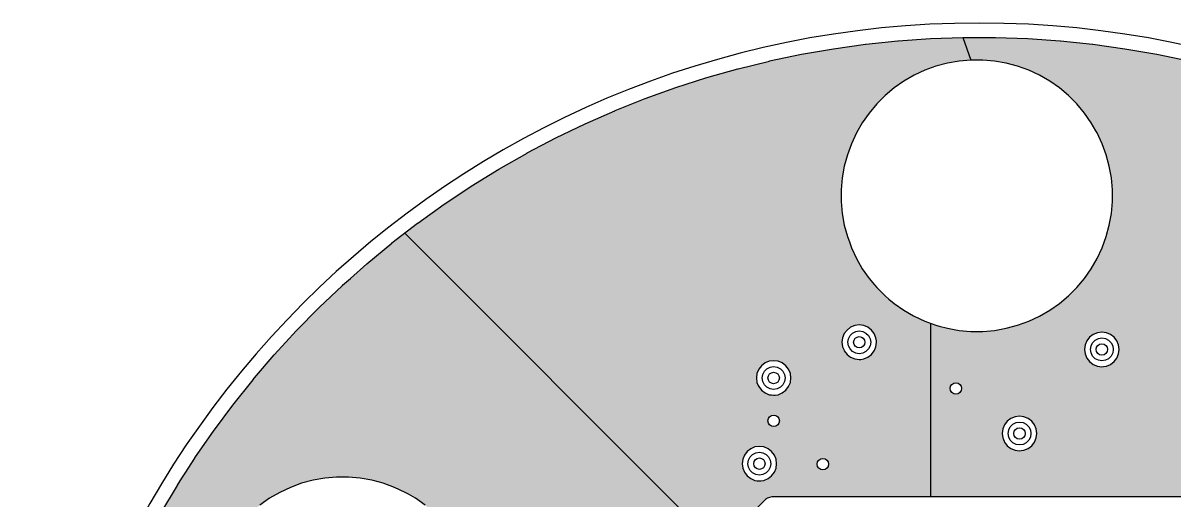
# Model space of a CAD drawing. Header units: millimetres. Extents: x -3894 to -3474, y -291 to 6.
# Drawn here: x -3583.56 to -3543.2, y -69.47 to -52.74 of the extents above; entities that cross this region are included whole.
import ezdxf

# ---------------------------------------------------------------- set-up
doc = ezdxf.new("R2010")
doc.units = ezdxf.units.MM
doc.layers.add('BLACK', color=7, linetype='Continuous')

msp = doc.modelspace()

# ---------------------------------------------------------------- hatches: boundary and pattern name
h = msp.add_hatch(color=256)
h.dxf.hatch_style = 1
h.paths.add_polyline_path([(-3554.679, -60.213), (-3554.786, -59.812), (-3554.859, -59.404), (-3554.859, -59.404), (-3554.895, -58.991), (-3554.895, -58.576), (-3554.859, -58.163), (-3554.859, -58.163), (-3554.786, -57.754), (-3554.679, -57.353), (-3554.537, -56.964), (-3554.362, -56.588), (-3554.155, -56.228), (-3553.917, -55.889), (-3553.65, -55.571), (-3553.357, -55.277), (-3553.039, -55.011), (-3552.699, -54.773), (-3552.34, -54.565), (-3551.964, -54.39), (-3551.574, -54.248), (-3551.173, -54.141), (-3550.765, -54.069), (-3550.765, -54.069), (-3550.352, -54.033), (-3550.628, -53.245), (-3550.633, -53.245), (-3551.767, -53.284), (-3551.771, -53.284), (-3552.903, -53.362), (-3552.908, -53.363), (-3554.037, -53.48), (-3554.041, -53.481), (-3555.165, -53.637), (-3555.169, -53.638), (-3556.287, -53.832), (-3556.291, -53.833), (-3557.402, -54.067), (-3557.406, -54.068), (-3558.508, -54.339), (-3558.512, -54.34), (-3559.604, -54.65), (-3559.608, -54.651), (-3560.689, -54.998), (-3560.693, -54.999), (-3561.761, -55.383), (-3561.765, -55.385), (-3562.819, -55.806), (-3562.823, -55.807), (-3563.862, -56.264), (-3563.865, -56.266), (-3564.888, -56.758), (-3564.892, -56.76), (-3565.897, -57.288), (-3565.9, -57.29), (-3566.887, -57.852), (-3566.89, -57.854), (-3567.856, -58.449), (-3567.86, -58.451), (-3568.047, -58.576), (-3568.805, -59.08), (-3568.808, -59.082), (-3569.731, -59.743), (-3569.735, -59.746), (-3570.184, -60.092), (-3559.205, -71.071), (-3557.548, -69.414), (-3557.516, -69.396), (-3557.485, -69.378), (-3557.445, -69.355), (-3557.411, -69.346), (-3557.331, -69.324), (-3551.769, -69.324), (-3551.769, -63.247), (-3551.964, -63.176), (-3552.34, -63.001), (-3552.362, -62.988), (-3552.699, -62.794), (-3553.039, -62.556), (-3553.225, -62.4), (-3553.357, -62.289), (-3553.65, -61.996), (-3553.724, -61.908), (-3553.917, -61.678), (-3554.155, -61.338), (-3554.362, -60.979), (-3554.537, -60.603), (-3554.597, -60.437)])
h.paths.add_polyline_path([(-3557.564, -64.64), (-3557.418, -64.58), (-3557.418, -64.58), (-3557.261, -64.559), (-3557.105, -64.58), (-3557.105, -64.58), (-3556.959, -64.64), (-3556.833, -64.737), (-3556.737, -64.862), (-3556.676, -65.008), (-3556.656, -65.165), (-3556.676, -65.322), (-3556.737, -65.468), (-3556.833, -65.593), (-3556.959, -65.689), (-3557.105, -65.75), (-3557.209, -65.764), (-3557.261, -65.771), (-3557.34, -65.76), (-3557.418, -65.75), (-3557.564, -65.689), (-3557.69, -65.593), (-3557.786, -65.468), (-3557.804, -65.424), (-3557.846, -65.322), (-3557.846, -65.322), (-3557.867, -65.165), (-3557.846, -65.008), (-3557.846, -65.008), (-3557.786, -64.862), (-3557.69, -64.737)], flags=16)
h.paths.add_polyline_path([(-3557.497, -64.841), (-3557.385, -64.785), (-3557.261, -64.765), (-3557.138, -64.785), (-3557.026, -64.841), (-3556.938, -64.93), (-3556.881, -65.041), (-3556.861, -65.165), (-3556.881, -65.289), (-3556.938, -65.4), (-3557.026, -65.489), (-3557.138, -65.545), (-3557.261, -65.565), (-3557.385, -65.545), (-3557.497, -65.489), (-3557.585, -65.4), (-3557.642, -65.289), (-3557.661, -65.165), (-3557.642, -65.041), (-3557.585, -64.93)], flags=0)
h.paths.add_polyline_path([(-3557.061, -65.165, -1), (-3557.461, -65.165, -1)], flags=0)
h.paths.add_polyline_path([(-3554.786, -63.612), (-3554.69, -63.487), (-3554.564, -63.39), (-3554.418, -63.33), (-3554.418, -63.33), (-3554.261, -63.309), (-3554.105, -63.33), (-3554.105, -63.33), (-3553.959, -63.39), (-3553.833, -63.487), (-3553.737, -63.612), (-3553.676, -63.758), (-3553.663, -63.862), (-3553.656, -63.915), (-3553.676, -64.072), (-3553.715, -64.165), (-3553.737, -64.218), (-3553.833, -64.343), (-3553.959, -64.439), (-3554.105, -64.5), (-3554.209, -64.514), (-3554.261, -64.521), (-3554.34, -64.51), (-3554.418, -64.5), (-3554.564, -64.439), (-3554.69, -64.343), (-3554.786, -64.218), (-3554.808, -64.165), (-3554.846, -64.072), (-3554.846, -64.072), (-3554.867, -63.915), (-3554.846, -63.758), (-3554.846, -63.758)], flags=16)
h.paths.add_polyline_path([(-3554.585, -63.68), (-3554.497, -63.591), (-3554.385, -63.535), (-3554.261, -63.515), (-3554.138, -63.535), (-3554.026, -63.591), (-3553.938, -63.68), (-3553.881, -63.791), (-3553.861, -63.915), (-3553.881, -64.039), (-3553.938, -64.15), (-3554.026, -64.239), (-3554.138, -64.295), (-3554.261, -64.315), (-3554.385, -64.295), (-3554.497, -64.239), (-3554.585, -64.15), (-3554.642, -64.039), (-3554.661, -63.915), (-3554.642, -63.791)], flags=0)
h.paths.add_polyline_path([(-3557.061, -66.665, -1), (-3557.461, -66.665, -1)], flags=16)
h.paths.add_polyline_path([(-3554.061, -63.915, -1), (-3554.461, -63.915, -1)], flags=0)
h.paths.add_polyline_path([(-3557.918, -67.58), (-3557.761, -67.559), (-3557.605, -67.58), (-3557.605, -67.58), (-3557.478, -67.632), (-3557.459, -67.64), (-3557.333, -67.737), (-3557.237, -67.862), (-3557.176, -68.008), (-3557.156, -68.165), (-3557.176, -68.322), (-3557.237, -68.468), (-3557.333, -68.593), (-3557.459, -68.689), (-3557.605, -68.75), (-3557.709, -68.764), (-3557.761, -68.771), (-3557.84, -68.76), (-3557.918, -68.75), (-3558.064, -68.689), (-3558.19, -68.593), (-3558.286, -68.468), (-3558.346, -68.322), (-3558.346, -68.322), (-3558.367, -68.165), (-3558.346, -68.008), (-3558.346, -68.008), (-3558.286, -67.862), (-3558.19, -67.737), (-3558.064, -67.64), (-3557.918, -67.58)], flags=16)
h.paths.add_polyline_path([(-3557.885, -67.785), (-3557.761, -67.765), (-3557.638, -67.785), (-3557.526, -67.841), (-3557.438, -67.93), (-3557.381, -68.041), (-3557.361, -68.165), (-3557.381, -68.289), (-3557.438, -68.4), (-3557.526, -68.489), (-3557.638, -68.545), (-3557.761, -68.565), (-3557.885, -68.545), (-3557.997, -68.489), (-3558.085, -68.4), (-3558.142, -68.289), (-3558.161, -68.165), (-3558.142, -68.041), (-3558.085, -67.93), (-3557.997, -67.841)], flags=0)
h.paths.add_polyline_path([(-3557.561, -68.165, -1), (-3557.961, -68.165, -1)], flags=0)
h.paths.add_polyline_path([(-3555.336, -68.183, -1), (-3555.736, -68.183, -1)], flags=16)
h = msp.add_hatch(color=256)
h.dxf.hatch_style = 1
h.paths.add_polyline_path([(-3534.728, -57.024), (-3535.23, -56.76), (-3535.234, -56.758), (-3536.256, -56.266), (-3536.26, -56.264), (-3536.522, -56.149), (-3537.299, -55.807), (-3537.303, -55.806), (-3538.357, -55.385), (-3538.361, -55.383), (-3538.656, -55.277), (-3539.429, -54.999), (-3539.433, -54.998), (-3540.514, -54.651), (-3540.518, -54.65), (-3540.853, -54.555), (-3541.61, -54.34), (-3541.614, -54.339), (-3542.644, -54.085), (-3542.716, -54.068), (-3542.72, -54.067), (-3543.831, -53.833), (-3543.835, -53.832), (-3544.953, -53.638), (-3544.957, -53.637), (-3546.081, -53.481), (-3546.085, -53.48), (-3547.214, -53.363), (-3547.218, -53.362), (-3548.351, -53.284), (-3548.355, -53.284), (-3549.489, -53.245), (-3549.493, -53.245), (-3550.628, -53.245), (-3550.352, -54.033), (-3550.352, -54.033), (-3549.937, -54.033), (-3549.937, -54.033), (-3549.524, -54.069), (-3549.115, -54.141), (-3549.115, -54.141), (-3549.115, -54.141), (-3549.115, -54.141), (-3549.115, -54.141), (-3548.714, -54.248), (-3548.325, -54.39), (-3547.949, -54.565), (-3547.802, -54.65), (-3547.589, -54.773), (-3547.25, -55.011), (-3546.932, -55.277), (-3546.638, -55.571), (-3546.372, -55.889), (-3546.134, -56.228), (-3545.973, -56.507), (-3545.926, -56.588), (-3545.751, -56.964), (-3545.609, -57.353), (-3545.502, -57.754), (-3545.43, -58.163), (-3545.394, -58.576), (-3545.394, -58.991), (-3545.43, -59.404), (-3545.502, -59.812), (-3545.609, -60.213), (-3545.751, -60.603), (-3545.926, -60.979), (-3546.134, -61.338), (-3546.372, -61.678), (-3546.638, -61.996), (-3546.932, -62.289), (-3547.25, -62.556), (-3547.589, -62.794), (-3547.949, -63.001), (-3548.325, -63.176), (-3548.714, -63.318), (-3549.115, -63.426), (-3549.524, -63.498), (-3549.937, -63.534), (-3550.352, -63.534), (-3550.352, -63.534), (-3550.765, -63.498), (-3551.173, -63.426), (-3551.465, -63.347), (-3551.574, -63.318), (-3551.769, -63.247), (-3551.769, -69.324), (-3542.988, -69.324), (-3541.242, -69.324), (-3541.19, -69.338), (-3541.152, -69.349), (-3541.128, -69.355), (-3541.088, -69.378), (-3541.025, -69.414), (-3541.025, -69.414), (-3540.84, -69.6), (-3540.791, -69.63), (-3540.721, -69.632), (-3540.661, -69.597), (-3540.63, -69.534), (-3540.637, -69.465), (-3540.696, -69.322), (-3540.717, -69.165), (-3540.696, -69.008), (-3540.696, -69.008), (-3540.636, -68.862), (-3540.54, -68.737), (-3540.414, -68.64), (-3540.268, -68.58), (-3540.268, -68.58), (-3540.111, -68.559), (-3540.033, -68.57)])
h.paths.add_polyline_path([(-3545.333, -63.737), (-3545.237, -63.862), (-3545.176, -64.008), (-3545.156, -64.165), (-3545.176, -64.322), (-3545.237, -64.468), (-3545.333, -64.593), (-3545.459, -64.689), (-3545.605, -64.75), (-3545.709, -64.764), (-3545.761, -64.771), (-3545.84, -64.76), (-3545.918, -64.75), (-3546.064, -64.689), (-3546.19, -64.593), (-3546.286, -64.468), (-3546.346, -64.322), (-3546.346, -64.322), (-3546.367, -64.165), (-3546.346, -64.008), (-3546.346, -64.008), (-3546.286, -63.862), (-3546.19, -63.737), (-3546.064, -63.64), (-3545.918, -63.58), (-3545.918, -63.58), (-3545.761, -63.559), (-3545.605, -63.58), (-3545.605, -63.58), (-3545.459, -63.64)], flags=16)
h.paths.add_polyline_path([(-3545.526, -63.841), (-3545.438, -63.93), (-3545.381, -64.041), (-3545.361, -64.165), (-3545.381, -64.289), (-3545.438, -64.4), (-3545.526, -64.489), (-3545.638, -64.545), (-3545.761, -64.565), (-3545.885, -64.545), (-3545.997, -64.489), (-3546.085, -64.4), (-3546.142, -64.289), (-3546.161, -64.165), (-3546.142, -64.041), (-3546.085, -63.93), (-3545.997, -63.841), (-3545.885, -63.785), (-3545.761, -63.765), (-3545.638, -63.785)], flags=0)
h.paths.add_polyline_path([(-3545.561, -64.165, -1), (-3545.961, -64.165, -1)], flags=0)
h.paths.add_polyline_path([(-3548.218, -66.68), (-3548.122, -66.805), (-3548.061, -66.951), (-3548.041, -67.108), (-3548.061, -67.265), (-3548.122, -67.411), (-3548.218, -67.536), (-3548.344, -67.632), (-3548.49, -67.693), (-3548.594, -67.707), (-3548.646, -67.714), (-3548.725, -67.703), (-3548.803, -67.693), (-3548.949, -67.632), (-3549.075, -67.536), (-3549.171, -67.411), (-3549.222, -67.287), (-3549.231, -67.265), (-3549.231, -67.265), (-3549.252, -67.108), (-3549.231, -66.951), (-3549.231, -66.951), (-3549.171, -66.805), (-3549.075, -66.68), (-3548.949, -66.583), (-3548.803, -66.523), (-3548.803, -66.523), (-3548.646, -66.502), (-3548.49, -66.523), (-3548.49, -66.523), (-3548.344, -66.583)], flags=16)
h.paths.add_polyline_path([(-3548.411, -66.784), (-3548.323, -66.873), (-3548.266, -66.984), (-3548.246, -67.108), (-3548.266, -67.232), (-3548.323, -67.343), (-3548.411, -67.432), (-3548.523, -67.488), (-3548.646, -67.508), (-3548.77, -67.488), (-3548.882, -67.432), (-3548.97, -67.343), (-3549.027, -67.232), (-3549.046, -67.108), (-3549.027, -66.984), (-3548.97, -66.873), (-3548.882, -66.784), (-3548.77, -66.728), (-3548.646, -66.708), (-3548.523, -66.728)], flags=0)
h.paths.add_polyline_path([(-3548.446, -67.108, -1), (-3548.846, -67.108, -1)], flags=0)
h.paths.add_polyline_path([(-3550.676, -65.53, -1), (-3551.076, -65.53, -1)], flags=16)
h = msp.add_hatch(color=256)
h.dxf.hatch_style = 1
h.paths.add_polyline_path([(-3570.184, -60.092), (-3570.634, -60.438), (-3570.637, -60.441), (-3571.512, -61.163), (-3571.516, -61.166), (-3572.093, -61.678), (-3572.365, -61.919), (-3572.368, -61.922), (-3573.191, -62.703), (-3573.194, -62.706), (-3573.99, -63.516), (-3573.993, -63.519), (-3574.356, -63.915), (-3574.76, -64.355), (-3574.763, -64.358), (-3575.453, -65.165), (-3575.501, -65.221), (-3575.503, -65.224), (-3576.211, -66.111), (-3576.214, -66.114), (-3576.89, -67.026), (-3576.893, -67.029), (-3576.947, -67.108), (-3577.537, -67.963), (-3577.54, -67.967), (-3577.667, -68.165), (-3577.861, -68.468), (-3577.993, -68.674), (-3578.152, -68.922), (-3578.154, -68.926), (-3578.733, -69.902), (-3578.735, -69.906), (-3579.28, -70.902), (-3579.281, -70.905), (-3579.792, -71.919), (-3579.793, -71.923), (-3580.23, -72.872), (-3580.268, -72.954), (-3580.27, -72.958), (-3580.363, -73.181), (-3580.709, -74.005), (-3580.71, -74.009), (-3581.113, -75.07), (-3581.114, -75.074), (-3581.41, -75.943), (-3581.48, -76.148), (-3581.481, -76.152), (-3575.264, -77.161), (-3575.484, -76.976), (-3575.582, -76.894), (-3575.875, -76.601), (-3575.965, -76.494), (-3576.142, -76.283), (-3576.38, -75.943), (-3576.5, -75.734), (-3576.587, -75.584), (-3576.762, -75.208), (-3576.811, -75.074), (-3576.904, -74.818), (-3576.904, -74.818), (-3577.011, -74.417), (-3577.084, -74.009), (-3577.084, -74.009), (-3577.12, -73.596), (-3577.12, -73.181), (-3577.084, -72.768), (-3577.084, -72.768), (-3577.011, -72.359), (-3576.904, -71.958), (-3576.762, -71.569), (-3576.587, -71.193), (-3576.38, -70.833), (-3576.142, -70.494), (-3575.875, -70.176), (-3575.582, -69.882), (-3575.264, -69.616), (-3574.924, -69.378), (-3574.565, -69.17), (-3574.189, -68.995), (-3573.799, -68.853), (-3573.398, -68.746), (-3572.99, -68.674), (-3572.99, -68.674), (-3572.577, -68.638), (-3572.577, -68.638), (-3572.162, -68.638), (-3572.162, -68.638), (-3571.749, -68.674), (-3571.34, -68.746), (-3571.34, -68.746), (-3571.34, -68.746), (-3571.298, -68.757), (-3570.939, -68.853), (-3570.55, -68.995), (-3570.174, -69.17), (-3570.059, -69.237), (-3569.814, -69.378), (-3569.475, -69.616), (-3569.3, -69.762), (-3569.157, -69.882), (-3568.863, -70.176), (-3568.786, -70.268), (-3568.597, -70.494), (-3568.359, -70.833), (-3568.181, -71.142), (-3568.151, -71.193), (-3567.976, -71.569), (-3567.834, -71.958), (-3567.811, -72.044), (-3567.727, -72.359), (-3567.675, -72.651), (-3567.662, -72.726), (-3567.655, -72.768), (-3567.619, -73.181), (-3567.619, -73.596), (-3567.655, -74.009), (-3567.727, -74.417), (-3566.622, -74.245), (-3566.61, -74.187), (-3566.566, -74.12), (-3566.5, -74.076), (-3566.441, -74.064), (-3566.441, -74.064), (-3565.402, -74.064), (-3565.402, -74.064), (-3565.343, -74.076), (-3565.277, -74.12), (-3565.246, -74.167), (-3565.193, -74.212), (-3565.123, -74.221), (-3565.06, -74.191), (-3565.052, -74.184), (-3565.052, -74.184), (-3564.902, -74.105), (-3564.736, -74.064), (-3564.566, -74.064), (-3564.401, -74.105), (-3564.251, -74.184), (-3564.123, -74.297), (-3564.118, -74.304), (-3564.101, -74.324), (-3564.038, -74.356), (-3563.969, -74.348), (-3563.914, -74.304), (-3563.91, -74.297), (-3563.782, -74.184), (-3563.632, -74.105), (-3563.466, -74.064), (-3563.296, -74.064), (-3563.131, -74.105), (-3562.981, -74.184), (-3562.853, -74.297), (-3562.848, -74.304), (-3562.831, -74.324), (-3562.768, -74.356), (-3562.699, -74.348), (-3562.644, -74.304), (-3562.64, -74.297), (-3562.512, -74.184), (-3562.362, -74.105), (-3562.196, -74.064), (-3562.082, -74.064), (-3562.041, -74.057), (-3561.984, -74.017), (-3561.959, -73.952), (-3561.972, -73.883), (-3562.001, -73.818), (-3562.019, -73.728), (-3562.017, -73.703), (-3562.017, -73.703), (-3562.006, -73.634), (-3561.973, -73.549), (-3561.957, -73.529), (-3561.911, -73.477), (-3561.835, -73.423), (-3561.77, -73.4), (-3561.77, -73.4), (-3561.723, -73.39), (-3561.616, -73.379), (-3561.412, -73.379), (-3561.392, -73.378), (-3561.329, -73.347), (-3561.292, -73.288), (-3561.261, -73.171), (-3561.202, -73.068), (-3559.205, -71.071)])

# ---------------------------------------------------------------- linework, layer by layer
for p, q in [((-3550.628, -53.245), (-3550.352, -54.033)), ((-3570.184, -60.092), (-3559.205, -71.071)), ((-3551.769, -63.247), (-3551.769, -69.324))]:
    msp.add_line(p, q)
at = {"layer": 'BLACK', "linetype": 'Continuous'}
for p, q in [((-3551.767, -53.284), (-3550.633, -53.245)), ((-3550.633, -53.245), (-3550.628, -53.245)), ((-3550.628, -53.245), (-3549.493, -53.245)), ((-3549.493, -53.245), (-3549.489, -53.245)), ((-3549.489, -53.245), (-3548.355, -53.284)), ((-3556.287, -53.832), (-3555.169, -53.638)), ((-3555.169, -53.638), (-3555.165, -53.637)), ((-3555.165, -53.637), (-3554.041, -53.481)), ((-3554.041, -53.481), (-3554.037, -53.48)), ((-3554.037, -53.48), (-3552.908, -53.363)), ((-3552.908, -53.363), (-3552.903, -53.362)), ((-3552.903, -53.362), (-3551.771, -53.284)), ((-3551.771, -53.284), (-3551.767, -53.284)), ((-3548.355, -53.284), (-3548.351, -53.284)), ((-3548.351, -53.284), (-3547.218, -53.362)), ((-3547.218, -53.362), (-3547.214, -53.363)), ((-3547.214, -53.363), (-3546.085, -53.48)), ((-3546.085, -53.48), (-3546.081, -53.481)), ((-3546.081, -53.481), (-3544.957, -53.637)), ((-3544.957, -53.637), (-3544.953, -53.638)), ((-3544.953, -53.638), (-3543.835, -53.832)), ((-3558.508, -54.339), (-3557.406, -54.068)), ((-3557.406, -54.068), (-3557.402, -54.067)), ((-3557.402, -54.067), (-3556.291, -53.833)), ((-3556.291, -53.833), (-3556.287, -53.832)), ((-3550.765, -54.069), (-3551.173, -54.141)), ((-3550.352, -54.033), (-3550.765, -54.069)), ((-3550.765, -54.069), (-3550.765, -54.069)), ((-3549.937, -54.033), (-3550.352, -54.033)), ((-3550.352, -54.033), (-3550.352, -54.033)), ((-3549.524, -54.069), (-3549.937, -54.033)), ((-3549.937, -54.033), (-3549.937, -54.033)), ((-3549.115, -54.141), (-3549.524, -54.069)), ((-3543.835, -53.832), (-3543.831, -53.833)), ((-3543.831, -53.833), (-3542.72, -54.067)), ((-3559.604, -54.65), (-3558.512, -54.34)), ((-3558.512, -54.34), (-3558.508, -54.339)), ((-3551.964, -54.39), (-3552.34, -54.565)), ((-3551.574, -54.248), (-3551.964, -54.39)), ((-3551.173, -54.141), (-3551.574, -54.248)), ((-3551.173, -54.141), (-3551.173, -54.141)), ((-3548.714, -54.248), (-3549.115, -54.141)), ((-3549.115, -54.141), (-3549.115, -54.141)), ((-3549.115, -54.141), (-3549.115, -54.141)), ((-3549.115, -54.141), (-3549.115, -54.141)), ((-3549.115, -54.141), (-3549.115, -54.141)), ((-3548.325, -54.39), (-3548.714, -54.248)), ((-3548.714, -54.248), (-3548.714, -54.248)), ((-3548.714, -54.248), (-3548.714, -54.248)), ((-3548.325, -54.39), (-3548.325, -54.39)), ((-3548.325, -54.39), (-3548.325, -54.39)), ((-3547.949, -54.565), (-3548.325, -54.39)), ((-3560.689, -54.998), (-3559.608, -54.651)), ((-3559.608, -54.651), (-3559.604, -54.65)), ((-3552.699, -54.773), (-3553.039, -55.011)), ((-3552.34, -54.565), (-3552.699, -54.773)), ((-3552.699, -54.773), (-3552.699, -54.773)), ((-3552.34, -54.565), (-3552.34, -54.565)), ((-3547.802, -54.65), (-3547.949, -54.565)), ((-3547.949, -54.565), (-3547.949, -54.565)), ((-3547.589, -54.773), (-3547.802, -54.65)), ((-3547.25, -55.011), (-3547.589, -54.773)), ((-3547.589, -54.773), (-3547.589, -54.773)), ((-3547.589, -54.773), (-3547.589, -54.773)), ((-3561.761, -55.383), (-3560.693, -54.999)), ((-3560.693, -54.999), (-3560.689, -54.998)), ((-3553.357, -55.277), (-3553.65, -55.571)), ((-3553.039, -55.011), (-3553.357, -55.277)), ((-3546.932, -55.277), (-3547.25, -55.011)), ((-3546.638, -55.571), (-3546.932, -55.277)), ((-3562.819, -55.806), (-3561.765, -55.385)), ((-3561.765, -55.385), (-3561.761, -55.383)), ((-3553.65, -55.571), (-3553.917, -55.889)), ((-3546.372, -55.889), (-3546.638, -55.571)), ((-3563.862, -56.264), (-3562.823, -55.807)), ((-3562.823, -55.807), (-3562.819, -55.806)), ((-3553.917, -55.889), (-3554.155, -56.228)), ((-3546.134, -56.228), (-3546.372, -55.889)), ((-3564.888, -56.758), (-3563.865, -56.266)), ((-3563.865, -56.266), (-3563.862, -56.264)), ((-3554.155, -56.228), (-3554.362, -56.588)), ((-3554.155, -56.228), (-3554.155, -56.228)), ((-3545.973, -56.507), (-3546.134, -56.228)), ((-3546.134, -56.228), (-3546.134, -56.228)), ((-3546.134, -56.228), (-3546.134, -56.228)), ((-3565.897, -57.288), (-3564.892, -56.76)), ((-3564.892, -56.76), (-3564.888, -56.758)), ((-3554.362, -56.588), (-3554.537, -56.964)), ((-3554.362, -56.588), (-3554.362, -56.588)), ((-3545.926, -56.588), (-3545.973, -56.507)), ((-3545.751, -56.964), (-3545.926, -56.588)), ((-3545.926, -56.588), (-3545.926, -56.588)), ((-3566.887, -57.852), (-3565.9, -57.29)), ((-3565.9, -57.29), (-3565.897, -57.288)), ((-3554.537, -56.964), (-3554.679, -57.353)), ((-3545.609, -57.353), (-3545.751, -56.964)), ((-3545.751, -56.964), (-3545.751, -56.964)), ((-3545.751, -56.964), (-3545.751, -56.964)), ((-3554.679, -57.353), (-3554.786, -57.754)), ((-3545.502, -57.754), (-3545.609, -57.353)), ((-3567.856, -58.449), (-3566.89, -57.854)), ((-3566.89, -57.854), (-3566.887, -57.852)), ((-3554.786, -57.754), (-3554.859, -58.163)), ((-3554.786, -57.754), (-3554.786, -57.754)), ((-3545.43, -58.163), (-3545.502, -57.754)), ((-3568.047, -58.576), (-3567.86, -58.451)), ((-3567.86, -58.451), (-3567.856, -58.449)), ((-3554.859, -58.163), (-3554.895, -58.576)), ((-3554.859, -58.163), (-3554.859, -58.163)), ((-3545.394, -58.576), (-3545.43, -58.163)), ((-3568.805, -59.08), (-3568.047, -58.576)), ((-3554.895, -58.576), (-3554.895, -58.991)), ((-3545.394, -58.991), (-3545.394, -58.576)), ((-3569.731, -59.743), (-3568.808, -59.082)), ((-3568.808, -59.082), (-3568.805, -59.08)), ((-3554.895, -58.991), (-3554.859, -59.404)), ((-3545.43, -59.404), (-3545.394, -58.991)), ((-3554.859, -59.404), (-3554.859, -59.404)), ((-3554.859, -59.404), (-3554.786, -59.812)), ((-3545.502, -59.812), (-3545.43, -59.404)), ((-3570.634, -60.438), (-3569.735, -59.746)), ((-3569.735, -59.746), (-3569.731, -59.743)), ((-3554.786, -59.812), (-3554.786, -59.812)), ((-3554.786, -59.812), (-3554.679, -60.213)), ((-3545.609, -60.213), (-3545.502, -59.812)), ((-3571.512, -61.163), (-3570.637, -60.441)), ((-3570.637, -60.441), (-3570.634, -60.438)), ((-3554.679, -60.213), (-3554.679, -60.213)), ((-3554.679, -60.213), (-3554.679, -60.213)), ((-3554.679, -60.213), (-3554.597, -60.437)), ((-3554.597, -60.437), (-3554.537, -60.603)), ((-3545.751, -60.603), (-3545.609, -60.213)), ((-3554.537, -60.603), (-3554.362, -60.979)), ((-3545.926, -60.979), (-3545.751, -60.603)), ((-3545.751, -60.603), (-3545.751, -60.603)), ((-3545.751, -60.603), (-3545.751, -60.603)), ((-3572.093, -61.678), (-3571.516, -61.166)), ((-3571.516, -61.166), (-3571.512, -61.163)), ((-3554.362, -60.979), (-3554.362, -60.979)), ((-3554.362, -60.979), (-3554.155, -61.338)), ((-3554.155, -61.338), (-3554.155, -61.338)), ((-3554.155, -61.338), (-3554.155, -61.338)), ((-3554.155, -61.338), (-3553.917, -61.678)), ((-3546.372, -61.678), (-3546.134, -61.338)), ((-3546.134, -61.338), (-3545.926, -60.979)), ((-3545.926, -60.979), (-3545.926, -60.979)), ((-3545.926, -60.979), (-3545.926, -60.979)), ((-3572.365, -61.919), (-3572.093, -61.678)), ((-3553.917, -61.678), (-3553.724, -61.908)), ((-3546.638, -61.996), (-3546.372, -61.678)), ((-3573.191, -62.703), (-3572.368, -61.922)), ((-3572.368, -61.922), (-3572.365, -61.919)), ((-3553.724, -61.908), (-3553.65, -61.996)), ((-3553.65, -61.996), (-3553.357, -62.289)), ((-3546.932, -62.289), (-3546.638, -61.996)), ((-3553.357, -62.289), (-3553.225, -62.4)), ((-3553.225, -62.4), (-3553.039, -62.556)), ((-3553.039, -62.556), (-3552.699, -62.794)), ((-3547.589, -62.794), (-3547.25, -62.556)), ((-3547.25, -62.556), (-3546.932, -62.289)), ((-3573.99, -63.516), (-3573.194, -62.706)), ((-3573.194, -62.706), (-3573.191, -62.703)), ((-3552.699, -62.794), (-3552.699, -62.794)), ((-3552.699, -62.794), (-3552.699, -62.794)), ((-3552.699, -62.794), (-3552.362, -62.988)), ((-3547.949, -63.001), (-3547.589, -62.794)), ((-3554.418, -63.33), (-3554.564, -63.39)), ((-3554.261, -63.309), (-3554.418, -63.33)), ((-3554.418, -63.33), (-3554.418, -63.33)), ((-3554.105, -63.33), (-3554.261, -63.309)), ((-3554.261, -63.309), (-3554.261, -63.309)), ((-3553.959, -63.39), (-3554.105, -63.33)), ((-3554.105, -63.33), (-3554.105, -63.33)), ((-3552.362, -62.988), (-3552.34, -63.001)), ((-3552.34, -63.001), (-3552.34, -63.001)), ((-3552.34, -63.001), (-3551.964, -63.176)), ((-3551.964, -63.176), (-3551.964, -63.176)), ((-3551.964, -63.176), (-3551.964, -63.176)), ((-3551.964, -63.176), (-3551.574, -63.318)), ((-3551.574, -63.318), (-3551.574, -63.318)), ((-3551.574, -63.318), (-3551.574, -63.318)), ((-3551.574, -63.318), (-3551.465, -63.347)), ((-3551.465, -63.347), (-3551.173, -63.426)), ((-3549.115, -63.426), (-3548.714, -63.318)), ((-3548.714, -63.318), (-3548.325, -63.176)), ((-3548.325, -63.176), (-3548.325, -63.176)), ((-3548.325, -63.176), (-3547.949, -63.001)), ((-3547.949, -63.001), (-3547.949, -63.001)), ((-3547.949, -63.001), (-3547.949, -63.001)), ((-3574.356, -63.915), (-3573.993, -63.519)), ((-3573.993, -63.519), (-3573.99, -63.516)), ((-3554.846, -63.758), (-3554.867, -63.915)), ((-3554.786, -63.612), (-3554.846, -63.758)), ((-3554.846, -63.758), (-3554.846, -63.758)), ((-3554.69, -63.487), (-3554.786, -63.612)), ((-3554.564, -63.39), (-3554.69, -63.487)), ((-3554.642, -63.791), (-3554.585, -63.68)), ((-3554.585, -63.68), (-3554.497, -63.591)), ((-3554.497, -63.591), (-3554.385, -63.535)), ((-3554.385, -63.535), (-3554.261, -63.515)), ((-3554.261, -63.515), (-3554.138, -63.535)), ((-3554.138, -63.535), (-3554.026, -63.591)), ((-3554.026, -63.591), (-3553.938, -63.68)), ((-3553.833, -63.487), (-3553.959, -63.39)), ((-3553.938, -63.68), (-3553.881, -63.791)), ((-3553.737, -63.612), (-3553.833, -63.487)), ((-3553.676, -63.758), (-3553.737, -63.612)), ((-3553.663, -63.862), (-3553.676, -63.758)), ((-3553.676, -63.758), (-3553.676, -63.758)), ((-3551.173, -63.426), (-3550.765, -63.498)), ((-3550.765, -63.498), (-3550.352, -63.534)), ((-3550.352, -63.534), (-3550.352, -63.534)), ((-3550.352, -63.534), (-3550.352, -63.534)), ((-3550.352, -63.534), (-3549.937, -63.534)), ((-3549.937, -63.534), (-3549.524, -63.498)), ((-3549.937, -63.534), (-3549.937, -63.534)), ((-3549.524, -63.498), (-3549.115, -63.426)), ((-3546.19, -63.737), (-3546.286, -63.862)), ((-3546.064, -63.64), (-3546.19, -63.737)), ((-3545.918, -63.58), (-3546.064, -63.64)), ((-3545.761, -63.559), (-3545.918, -63.58)), ((-3545.918, -63.58), (-3545.918, -63.58)), ((-3545.885, -63.785), (-3545.761, -63.765)), ((-3545.605, -63.58), (-3545.761, -63.559)), ((-3545.761, -63.559), (-3545.761, -63.559)), ((-3545.761, -63.765), (-3545.638, -63.785)), ((-3545.459, -63.64), (-3545.605, -63.58)), ((-3545.605, -63.58), (-3545.605, -63.58)), ((-3545.333, -63.737), (-3545.459, -63.64)), ((-3545.237, -63.862), (-3545.333, -63.737)), ((-3574.76, -64.355), (-3574.356, -63.915)), ((-3554.867, -63.915), (-3554.846, -64.072)), ((-3554.867, -63.915), (-3554.867, -63.915)), ((-3554.846, -64.072), (-3554.846, -64.072)), ((-3554.846, -64.072), (-3554.808, -64.165)), ((-3554.808, -64.165), (-3554.786, -64.218)), ((-3554.661, -63.915), (-3554.642, -63.791)), ((-3554.642, -64.039), (-3554.661, -63.915)), ((-3554.585, -64.15), (-3554.642, -64.039)), ((-3554.497, -64.239), (-3554.585, -64.15)), ((-3553.938, -64.15), (-3554.026, -64.239)), ((-3553.881, -64.039), (-3553.938, -64.15)), ((-3553.881, -63.791), (-3553.861, -63.915)), ((-3553.861, -63.915), (-3553.881, -64.039)), ((-3553.737, -64.218), (-3553.715, -64.165)), ((-3553.715, -64.165), (-3553.676, -64.072)), ((-3553.676, -64.072), (-3553.656, -63.915)), ((-3553.656, -63.915), (-3553.663, -63.862)), ((-3546.346, -64.008), (-3546.367, -64.165)), ((-3546.367, -64.165), (-3546.346, -64.322)), ((-3546.367, -64.165), (-3546.367, -64.165)), ((-3546.286, -63.862), (-3546.346, -64.008)), ((-3546.346, -64.008), (-3546.346, -64.008)), ((-3546.161, -64.165), (-3546.142, -64.041)), ((-3546.142, -64.289), (-3546.161, -64.165)), ((-3546.142, -64.041), (-3546.085, -63.93)), ((-3546.085, -63.93), (-3545.997, -63.841)), ((-3545.997, -63.841), (-3545.885, -63.785)), ((-3545.638, -63.785), (-3545.526, -63.841)), ((-3545.526, -63.841), (-3545.438, -63.93)), ((-3545.438, -63.93), (-3545.381, -64.041)), ((-3545.381, -64.041), (-3545.361, -64.165)), ((-3545.361, -64.165), (-3545.381, -64.289)), ((-3545.176, -64.008), (-3545.237, -63.862)), ((-3545.156, -64.165), (-3545.176, -64.008)), ((-3545.176, -64.322), (-3545.156, -64.165)), ((-3575.453, -65.165), (-3574.763, -64.358)), ((-3574.763, -64.358), (-3574.76, -64.355)), ((-3557.261, -64.559), (-3557.418, -64.58)), ((-3557.105, -64.58), (-3557.261, -64.559)), ((-3557.261, -64.559), (-3557.261, -64.559)), ((-3554.786, -64.218), (-3554.69, -64.343)), ((-3554.69, -64.343), (-3554.564, -64.439)), ((-3554.564, -64.439), (-3554.418, -64.5)), ((-3554.385, -64.295), (-3554.497, -64.239)), ((-3554.418, -64.5), (-3554.34, -64.51)), ((-3554.261, -64.315), (-3554.385, -64.295)), ((-3554.34, -64.51), (-3554.261, -64.521)), ((-3554.138, -64.295), (-3554.261, -64.315)), ((-3554.261, -64.521), (-3554.209, -64.514)), ((-3554.261, -64.521), (-3554.261, -64.521)), ((-3554.261, -64.521), (-3554.261, -64.521)), ((-3554.209, -64.514), (-3554.105, -64.5)), ((-3554.026, -64.239), (-3554.138, -64.295)), ((-3554.105, -64.5), (-3553.959, -64.439)), ((-3553.959, -64.439), (-3553.833, -64.343)), ((-3553.833, -64.343), (-3553.737, -64.218)), ((-3546.346, -64.322), (-3546.346, -64.322)), ((-3546.346, -64.322), (-3546.286, -64.468)), ((-3546.286, -64.468), (-3546.19, -64.593)), ((-3546.085, -64.4), (-3546.142, -64.289)), ((-3545.997, -64.489), (-3546.085, -64.4)), ((-3545.885, -64.545), (-3545.997, -64.489)), ((-3545.761, -64.565), (-3545.885, -64.545)), ((-3545.638, -64.545), (-3545.761, -64.565)), ((-3545.526, -64.489), (-3545.638, -64.545)), ((-3545.438, -64.4), (-3545.526, -64.489)), ((-3545.381, -64.289), (-3545.438, -64.4)), ((-3545.333, -64.593), (-3545.237, -64.468)), ((-3545.237, -64.468), (-3545.176, -64.322)), ((-3557.786, -64.862), (-3557.846, -65.008)), ((-3557.69, -64.737), (-3557.786, -64.862)), ((-3557.564, -64.64), (-3557.69, -64.737)), ((-3557.642, -65.041), (-3557.585, -64.93)), ((-3557.585, -64.93), (-3557.497, -64.841)), ((-3557.418, -64.58), (-3557.564, -64.64)), ((-3557.497, -64.841), (-3557.385, -64.785)), ((-3557.418, -64.58), (-3557.418, -64.58)), ((-3557.385, -64.785), (-3557.261, -64.765)), ((-3557.261, -64.765), (-3557.138, -64.785)), ((-3557.138, -64.785), (-3557.026, -64.841)), ((-3556.959, -64.64), (-3557.105, -64.58)), ((-3557.105, -64.58), (-3557.105, -64.58)), ((-3557.026, -64.841), (-3556.938, -64.93)), ((-3556.833, -64.737), (-3556.959, -64.64)), ((-3556.938, -64.93), (-3556.881, -65.041)), ((-3556.737, -64.862), (-3556.833, -64.737)), ((-3556.676, -65.008), (-3556.737, -64.862)), ((-3546.19, -64.593), (-3546.064, -64.689)), ((-3546.064, -64.689), (-3545.918, -64.75)), ((-3545.918, -64.75), (-3545.84, -64.76)), ((-3545.84, -64.76), (-3545.761, -64.771)), ((-3545.761, -64.771), (-3545.709, -64.764)), ((-3545.761, -64.771), (-3545.761, -64.771)), ((-3545.761, -64.771), (-3545.761, -64.771)), ((-3545.709, -64.764), (-3545.605, -64.75)), ((-3545.605, -64.75), (-3545.459, -64.689)), ((-3545.459, -64.689), (-3545.333, -64.593)), ((-3576.211, -66.111), (-3575.503, -65.224)), ((-3575.503, -65.224), (-3575.501, -65.221)), ((-3575.501, -65.221), (-3575.453, -65.165)), ((-3575.453, -65.165), (-3575.453, -65.165)), ((-3557.846, -65.008), (-3557.867, -65.165)), ((-3557.867, -65.165), (-3557.846, -65.322)), ((-3557.867, -65.165), (-3557.867, -65.165)), ((-3557.846, -65.008), (-3557.846, -65.008)), ((-3557.846, -65.322), (-3557.846, -65.322)), ((-3557.846, -65.322), (-3557.804, -65.424)), ((-3557.661, -65.165), (-3557.642, -65.041)), ((-3557.642, -65.289), (-3557.661, -65.165)), ((-3557.585, -65.4), (-3557.642, -65.289)), ((-3556.881, -65.289), (-3556.938, -65.4)), ((-3556.881, -65.041), (-3556.861, -65.165)), ((-3556.861, -65.165), (-3556.881, -65.289)), ((-3556.737, -65.468), (-3556.676, -65.322)), ((-3556.656, -65.165), (-3556.676, -65.008)), ((-3556.676, -65.322), (-3556.656, -65.165)), ((-3557.804, -65.424), (-3557.786, -65.468)), ((-3557.786, -65.468), (-3557.69, -65.593)), ((-3557.69, -65.593), (-3557.564, -65.689)), ((-3557.497, -65.489), (-3557.585, -65.4)), ((-3557.564, -65.689), (-3557.418, -65.75)), ((-3557.385, -65.545), (-3557.497, -65.489)), ((-3557.418, -65.75), (-3557.34, -65.76)), ((-3557.261, -65.565), (-3557.385, -65.545)), ((-3557.34, -65.76), (-3557.261, -65.771)), ((-3557.138, -65.545), (-3557.261, -65.565)), ((-3557.261, -65.771), (-3557.209, -65.764)), ((-3557.261, -65.771), (-3557.261, -65.771)), ((-3557.261, -65.771), (-3557.261, -65.771)), ((-3557.209, -65.764), (-3557.105, -65.75)), ((-3557.026, -65.489), (-3557.138, -65.545)), ((-3557.105, -65.75), (-3556.959, -65.689)), ((-3556.938, -65.4), (-3557.026, -65.489)), ((-3556.959, -65.689), (-3556.833, -65.593)), ((-3556.833, -65.593), (-3556.737, -65.468)), ((-3576.89, -67.026), (-3576.214, -66.114)), ((-3576.214, -66.114), (-3576.211, -66.111)), ((-3548.949, -66.583), (-3549.075, -66.68)), ((-3548.803, -66.523), (-3548.949, -66.583)), ((-3548.646, -66.502), (-3548.803, -66.523)), ((-3548.803, -66.523), (-3548.803, -66.523)), ((-3548.49, -66.523), (-3548.646, -66.502)), ((-3548.646, -66.502), (-3548.646, -66.502)), ((-3548.344, -66.583), (-3548.49, -66.523)), ((-3548.49, -66.523), (-3548.49, -66.523)), ((-3548.218, -66.68), (-3548.344, -66.583)), ((-3549.231, -66.951), (-3549.252, -67.108)), ((-3549.171, -66.805), (-3549.231, -66.951)), ((-3549.231, -66.951), (-3549.231, -66.951)), ((-3549.075, -66.68), (-3549.171, -66.805)), ((-3549.046, -67.108), (-3549.027, -66.984)), ((-3549.027, -66.984), (-3548.97, -66.873)), ((-3548.97, -66.873), (-3548.882, -66.784)), ((-3548.882, -66.784), (-3548.77, -66.728)), ((-3548.77, -66.728), (-3548.646, -66.708)), ((-3548.646, -66.708), (-3548.523, -66.728)), ((-3548.523, -66.728), (-3548.411, -66.784)), ((-3548.411, -66.784), (-3548.323, -66.873)), ((-3548.323, -66.873), (-3548.266, -66.984)), ((-3548.266, -66.984), (-3548.246, -67.108)), ((-3548.122, -66.805), (-3548.218, -66.68)), ((-3548.061, -66.951), (-3548.122, -66.805)), ((-3548.041, -67.108), (-3548.061, -66.951)), ((-3577.537, -67.963), (-3576.947, -67.108)), ((-3576.947, -67.108), (-3576.893, -67.029)), ((-3576.893, -67.029), (-3576.89, -67.026)), ((-3549.252, -67.108), (-3549.231, -67.265)), ((-3549.252, -67.108), (-3549.252, -67.108)), ((-3549.231, -67.265), (-3549.231, -67.265)), ((-3549.231, -67.265), (-3549.222, -67.287)), ((-3549.222, -67.287), (-3549.171, -67.411)), ((-3549.027, -67.232), (-3549.046, -67.108)), ((-3548.97, -67.343), (-3549.027, -67.232)), ((-3548.882, -67.432), (-3548.97, -67.343)), ((-3548.323, -67.343), (-3548.411, -67.432)), ((-3548.266, -67.232), (-3548.323, -67.343)), ((-3548.246, -67.108), (-3548.266, -67.232)), ((-3548.122, -67.411), (-3548.061, -67.265)), ((-3548.061, -67.265), (-3548.041, -67.108)), ((-3558.19, -67.737), (-3558.286, -67.862)), ((-3558.064, -67.64), (-3558.19, -67.737)), ((-3557.918, -67.58), (-3558.064, -67.64)), ((-3557.997, -67.841), (-3557.885, -67.785)), ((-3557.761, -67.559), (-3557.918, -67.58)), ((-3557.918, -67.58), (-3557.918, -67.58)), ((-3557.885, -67.785), (-3557.761, -67.765)), ((-3557.605, -67.58), (-3557.761, -67.559)), ((-3557.761, -67.559), (-3557.761, -67.559)), ((-3557.761, -67.765), (-3557.638, -67.785)), ((-3557.638, -67.785), (-3557.526, -67.841)), ((-3557.478, -67.632), (-3557.605, -67.58)), ((-3557.605, -67.58), (-3557.605, -67.58)), ((-3557.459, -67.64), (-3557.478, -67.632)), ((-3557.333, -67.737), (-3557.459, -67.64)), ((-3557.237, -67.862), (-3557.333, -67.737)), ((-3549.171, -67.411), (-3549.075, -67.536)), ((-3549.075, -67.536), (-3548.949, -67.632)), ((-3548.949, -67.632), (-3548.803, -67.693)), ((-3548.77, -67.488), (-3548.882, -67.432)), ((-3548.803, -67.693), (-3548.725, -67.703)), ((-3548.646, -67.508), (-3548.77, -67.488)), ((-3548.725, -67.703), (-3548.646, -67.714)), ((-3548.523, -67.488), (-3548.646, -67.508)), ((-3548.646, -67.714), (-3548.594, -67.707)), ((-3548.646, -67.714), (-3548.646, -67.714)), ((-3548.646, -67.714), (-3548.646, -67.714)), ((-3548.594, -67.707), (-3548.49, -67.693)), ((-3548.411, -67.432), (-3548.523, -67.488)), ((-3548.49, -67.693), (-3548.344, -67.632)), ((-3548.344, -67.632), (-3548.218, -67.536)), ((-3548.218, -67.536), (-3548.122, -67.411)), ((-3577.861, -68.468), (-3577.667, -68.165)), ((-3577.667, -68.165), (-3577.54, -67.967)), ((-3577.54, -67.967), (-3577.537, -67.963)), ((-3558.346, -68.008), (-3558.367, -68.165)), ((-3558.367, -68.165), (-3558.346, -68.322)), ((-3558.367, -68.165), (-3558.367, -68.165)), ((-3558.286, -67.862), (-3558.346, -68.008)), ((-3558.346, -68.008), (-3558.346, -68.008)), ((-3558.161, -68.165), (-3558.142, -68.041)), ((-3558.142, -68.289), (-3558.161, -68.165)), ((-3558.142, -68.041), (-3558.085, -67.93)), ((-3558.085, -67.93), (-3557.997, -67.841)), ((-3557.526, -67.841), (-3557.438, -67.93)), ((-3557.438, -67.93), (-3557.381, -68.041)), ((-3557.381, -68.041), (-3557.361, -68.165)), ((-3557.361, -68.165), (-3557.381, -68.289)), ((-3557.176, -68.008), (-3557.237, -67.862)), ((-3557.156, -68.165), (-3557.176, -68.008)), ((-3557.176, -68.322), (-3557.156, -68.165)), ((-3577.993, -68.674), (-3577.861, -68.468)), ((-3558.346, -68.322), (-3558.346, -68.322)), ((-3558.346, -68.322), (-3558.286, -68.468)), ((-3558.286, -68.468), (-3558.19, -68.593)), ((-3558.19, -68.593), (-3558.064, -68.689)), ((-3558.085, -68.4), (-3558.142, -68.289)), ((-3557.997, -68.489), (-3558.085, -68.4)), ((-3557.885, -68.545), (-3557.997, -68.489)), ((-3557.761, -68.565), (-3557.885, -68.545)), ((-3557.638, -68.545), (-3557.761, -68.565)), ((-3557.526, -68.489), (-3557.638, -68.545)), ((-3557.438, -68.4), (-3557.526, -68.489)), ((-3557.459, -68.689), (-3557.333, -68.593)), ((-3557.381, -68.289), (-3557.438, -68.4)), ((-3557.333, -68.593), (-3557.237, -68.468)), ((-3557.237, -68.468), (-3557.176, -68.322)), ((-3578.733, -69.902), (-3578.154, -68.926)), ((-3578.154, -68.926), (-3578.152, -68.922)), ((-3578.152, -68.922), (-3577.993, -68.674)), ((-3574.189, -68.995), (-3574.565, -69.17)), ((-3573.799, -68.853), (-3574.189, -68.995)), ((-3573.398, -68.746), (-3573.799, -68.853)), ((-3572.99, -68.674), (-3573.398, -68.746)), ((-3573.398, -68.746), (-3573.398, -68.746)), ((-3572.577, -68.638), (-3572.99, -68.674)), ((-3572.99, -68.674), (-3572.99, -68.674)), ((-3572.162, -68.638), (-3572.577, -68.638)), ((-3572.577, -68.638), (-3572.577, -68.638)), ((-3571.749, -68.674), (-3572.162, -68.638)), ((-3572.162, -68.638), (-3572.162, -68.638)), ((-3571.34, -68.746), (-3571.749, -68.674)), ((-3571.298, -68.757), (-3571.34, -68.746)), ((-3571.34, -68.746), (-3571.34, -68.746)), ((-3571.34, -68.746), (-3571.34, -68.746)), ((-3570.939, -68.853), (-3571.298, -68.757)), ((-3570.55, -68.995), (-3570.939, -68.853)), ((-3570.939, -68.853), (-3570.939, -68.853)), ((-3570.939, -68.853), (-3570.939, -68.853)), ((-3570.55, -68.995), (-3570.55, -68.995)), ((-3570.55, -68.995), (-3570.55, -68.995)), ((-3570.174, -69.17), (-3570.55, -68.995)), ((-3558.064, -68.689), (-3557.918, -68.75)), ((-3557.918, -68.75), (-3557.84, -68.76)), ((-3557.84, -68.76), (-3557.761, -68.771)), ((-3557.761, -68.771), (-3557.709, -68.764)), ((-3557.761, -68.771), (-3557.761, -68.771)), ((-3557.761, -68.771), (-3557.761, -68.771)), ((-3557.709, -68.764), (-3557.605, -68.75)), ((-3557.605, -68.75), (-3557.459, -68.689)), ((-3574.924, -69.378), (-3575.264, -69.616)), ((-3574.565, -69.17), (-3574.924, -69.378)), ((-3574.924, -69.378), (-3574.924, -69.378)), ((-3574.565, -69.17), (-3574.565, -69.17)), ((-3570.059, -69.237), (-3570.174, -69.17)), ((-3570.174, -69.17), (-3570.174, -69.17)), ((-3569.814, -69.378), (-3570.059, -69.237)), ((-3569.475, -69.616), (-3569.814, -69.378)), ((-3569.814, -69.378), (-3569.814, -69.378)), ((-3569.814, -69.378), (-3569.814, -69.378)), ((-3557.548, -69.414), (-3561.202, -73.068)), ((-3557.516, -69.396), (-3557.548, -69.414)), ((-3557.548, -69.414), (-3557.548, -69.414)), ((-3557.485, -69.378), (-3557.516, -69.396)), ((-3557.445, -69.355), (-3557.485, -69.378)), ((-3557.485, -69.378), (-3557.485, -69.378)), ((-3557.411, -69.346), (-3557.445, -69.355)), ((-3557.445, -69.355), (-3557.445, -69.355)), ((-3557.331, -69.324), (-3557.411, -69.346)), ((-3542.988, -69.324), (-3557.331, -69.324))]:
    msp.add_line(p, q, dxfattribs=at)
at = {"layer": 'BLACK'}
for centre in [(-3554.261, -63.915), (-3545.761, -64.165), (-3557.261, -65.165), (-3550.876, -65.53), (-3557.261, -66.665), (-3548.646, -67.108), (-3557.761, -68.165), (-3555.536, -68.183)]:
    msp.add_circle(centre, 0.2, dxfattribs=at)
msp.add_arc((-3550.061, -86.239), 33.5, 0, 180, dxfattribs=at)

doc.saveas('drawing.dxf')
